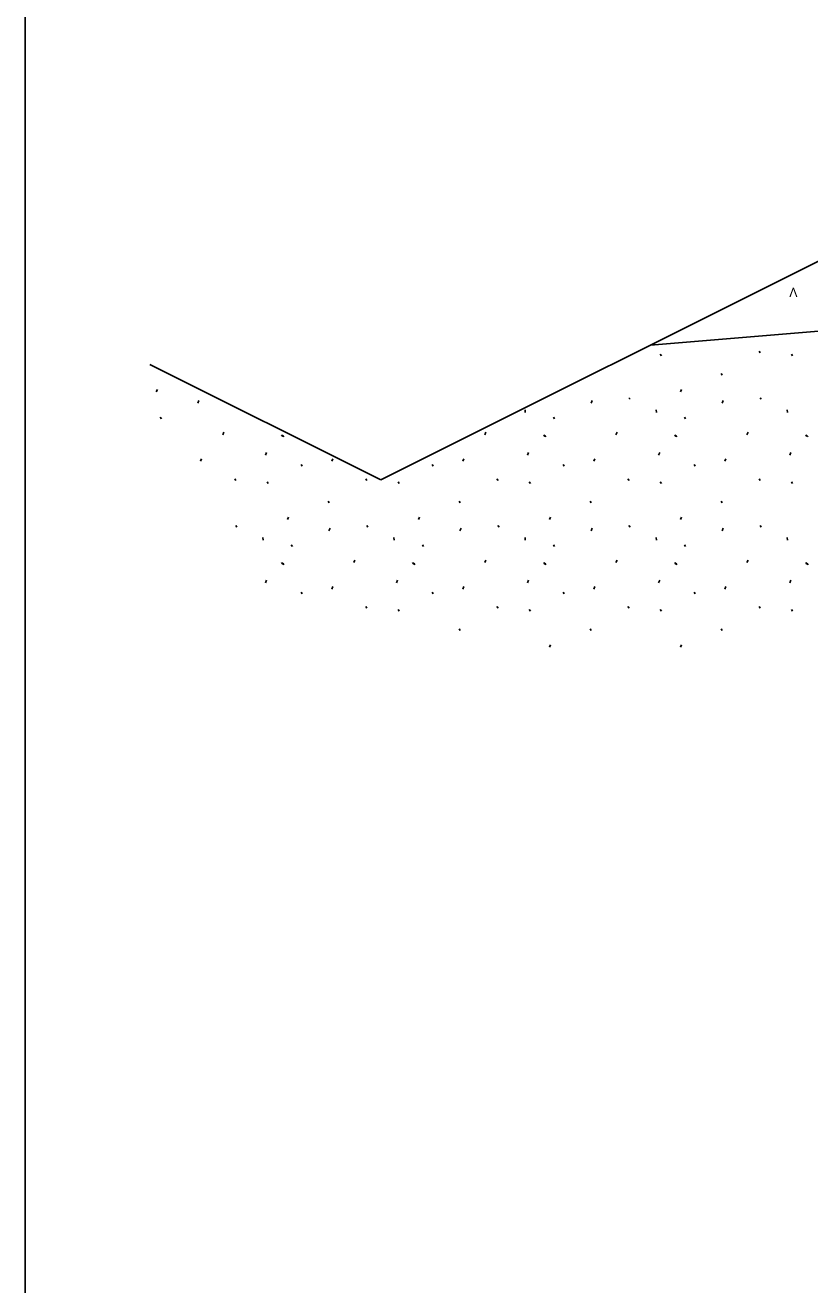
# Model space of a CAD drawing. Extents: x 997.6 to 1037, y 998.9 to 1022.7.
# Drawn here: x 1007 to 1008.698, y 1013.82 to 1016.547 of the extents above; entities that cross this region are included whole.
import ezdxf

# ---------------------------------------------------------------- set-up
doc = ezdxf.new("R2010")
doc.units = 0
for name, color, linetype in [('Level 1', 7, 'Continuous'), ('Level 10', 7, 'Continuous'), ('Level 11', 7, 'Continuous')]:
    doc.layers.add(name, color=color, linetype=linetype)

msp = doc.modelspace()

# ---------------------------------------------------------------- linework, layer by layer
at = {"layer": 'Level 1'}
for p, q in [((1007.7695, 1015.563), (1009.1033, 1016.2299)), ((1008.3531, 1015.8547), (1011.6033, 1016.1257)), ((1008.5878, 1015.8417), (1008.5902, 1015.8383)), ((1007.7695, 1015.563), (1007.2695, 1015.813)), ((1008.3742, 1015.8354), (1008.3766, 1015.8318)), ((1008.6577, 1015.8354), (1008.6602, 1015.8318)), ((1008.2243, 1015.7904), (1008.2247, 1015.7897)), ((1008.5059, 1015.7933), (1008.5083, 1015.7897)), ((1007.2836, 1015.7536), (1007.2859, 1015.7589)), ((1008.4179, 1015.7536), (1008.4203, 1015.7589)), ((1007.3736, 1015.7293), (1007.3759, 1015.7347)), ((1008.2243, 1015.7293), (1008.2267, 1015.7347)), ((1008.3064, 1015.7407), (1008.3088, 1015.7373)), ((1008.5079, 1015.7293), (1008.5102, 1015.7347)), ((1008.59, 1015.7407), (1008.5924, 1015.7373)), ((1008.0815, 1015.7144), (1008.0821, 1015.7091)), ((1008.3651, 1015.7144), (1008.3657, 1015.7091)), ((1008.6487, 1015.7144), (1008.6492, 1015.7091)), ((1007.2922, 1015.6988), (1007.2946, 1015.6952)), ((1008.1429, 1015.6988), (1008.1453, 1015.6952)), ((1008.4265, 1015.6988), (1008.4289, 1015.6952)), ((1007.4274, 1015.6607), (1007.4298, 1015.6659)), ((1007.5548, 1015.6607), (1007.5571, 1015.6571)), ((1007.5571, 1015.6592), (1007.5594, 1015.6558)), ((1007.9946, 1015.6607), (1007.997, 1015.6659)), ((1008.1219, 1015.6607), (1008.1242, 1015.6571)), ((1008.1242, 1015.6592), (1008.1266, 1015.6558)), ((1008.2782, 1015.6607), (1008.2806, 1015.6659)), ((1008.4055, 1015.6607), (1008.4078, 1015.6571)), ((1008.4078, 1015.6592), (1008.4102, 1015.6558)), ((1008.5617, 1015.6607), (1008.5642, 1015.6659)), ((1008.6891, 1015.6607), (1008.6914, 1015.6571)), ((1008.6914, 1015.6592), (1008.6938, 1015.6558)), ((1007.5197, 1015.6167), (1007.5222, 1015.6221)), ((1008.0869, 1015.6167), (1008.0893, 1015.6221)), ((1008.3705, 1015.6167), (1008.3729, 1015.6221)), ((1008.6541, 1015.6167), (1008.6565, 1015.6221)), ((1007.3795, 1015.6032), (1007.3818, 1015.6084)), ((1007.5968, 1015.5962), (1007.5992, 1015.5927)), ((1007.6631, 1015.6032), (1007.6654, 1015.6084)), ((1007.8804, 1015.5962), (1007.8827, 1015.5927)), ((1007.9467, 1015.6032), (1007.949, 1015.6084)), ((1008.164, 1015.5962), (1008.1663, 1015.5927)), ((1008.2302, 1015.6032), (1008.2326, 1015.6084)), ((1008.4476, 1015.5962), (1008.4499, 1015.5927)), ((1008.5138, 1015.6032), (1008.5162, 1015.6084)), ((1007.4535, 1015.5652), (1007.4558, 1015.5617)), ((1007.7371, 1015.5652), (1007.7394, 1015.5617)), ((1008.0207, 1015.5652), (1008.023, 1015.5617)), ((1008.3042, 1015.5652), (1008.3066, 1015.5617)), ((1008.5878, 1015.5652), (1008.5902, 1015.5617)), ((1007.5234, 1015.5588), (1007.5258, 1015.5553)), ((1007.807, 1015.5588), (1007.8094, 1015.5553)), ((1008.0906, 1015.5588), (1008.093, 1015.5553)), ((1008.3742, 1015.5588), (1008.3766, 1015.5553)), ((1008.6577, 1015.5588), (1008.6602, 1015.5553)), ((1007.6552, 1015.5168), (1007.6576, 1015.5132)), ((1007.9387, 1015.5168), (1007.9412, 1015.5132)), ((1008.2223, 1015.5168), (1008.2247, 1015.5132)), ((1008.5059, 1015.5168), (1008.5083, 1015.5132)), ((1007.4557, 1015.4642), (1007.4581, 1015.4607)), ((1007.5672, 1015.477), (1007.5695, 1015.4823)), ((1007.6572, 1015.4527), (1007.6595, 1015.4581)), ((1007.7392, 1015.4642), (1007.7417, 1015.4607)), ((1007.8507, 1015.477), (1007.8531, 1015.4823)), ((1007.9407, 1015.4527), (1007.9431, 1015.4581)), ((1008.0228, 1015.4642), (1008.0252, 1015.4607)), ((1008.1343, 1015.477), (1008.1367, 1015.4823)), ((1008.2243, 1015.4527), (1008.2267, 1015.4581)), ((1008.3064, 1015.4642), (1008.3088, 1015.4607)), ((1008.4179, 1015.477), (1008.4203, 1015.4823)), ((1008.5079, 1015.4527), (1008.5102, 1015.4581)), ((1008.59, 1015.4642), (1008.5924, 1015.4607)), ((1007.5143, 1015.4379), (1007.5149, 1015.4326)), ((1007.7979, 1015.4379), (1007.7985, 1015.4326)), ((1008.0815, 1015.4379), (1008.0821, 1015.4326)), ((1008.3651, 1015.4379), (1008.3657, 1015.4326)), ((1008.6487, 1015.4379), (1008.6492, 1015.4326)), ((1007.5757, 1015.4222), (1007.5782, 1015.4187)), ((1007.8593, 1015.4222), (1007.8617, 1015.4187)), ((1008.1429, 1015.4222), (1008.1453, 1015.4187)), ((1008.4265, 1015.4222), (1008.4289, 1015.4187)), ((1007.5548, 1015.3841), (1007.5571, 1015.3805)), ((1007.5571, 1015.3827), (1007.5594, 1015.3792)), ((1007.711, 1015.3841), (1007.7134, 1015.3894)), ((1007.8383, 1015.3841), (1007.8407, 1015.3805)), ((1007.8407, 1015.3827), (1007.843, 1015.3792)), ((1007.9946, 1015.3841), (1007.997, 1015.3894)), ((1008.1219, 1015.3841), (1008.1242, 1015.3805)), ((1008.1242, 1015.3827), (1008.1266, 1015.3792)), ((1008.2782, 1015.3841), (1008.2806, 1015.3894)), ((1008.4055, 1015.3841), (1008.4078, 1015.3805)), ((1008.4078, 1015.3827), (1008.4102, 1015.3792)), ((1008.5617, 1015.3841), (1008.5642, 1015.3894)), ((1008.6891, 1015.3841), (1008.6914, 1015.3805)), ((1008.6914, 1015.3827), (1008.6938, 1015.3792)), ((1007.5197, 1015.3402), (1007.5222, 1015.3455)), ((1007.5968, 1015.3197), (1007.5992, 1015.3161)), ((1007.6631, 1015.3266), (1007.6654, 1015.3319)), ((1007.8033, 1015.3402), (1007.8057, 1015.3455)), ((1007.8804, 1015.3197), (1007.8827, 1015.3161)), ((1007.9467, 1015.3266), (1007.949, 1015.3319)), ((1008.0869, 1015.3402), (1008.0893, 1015.3455)), ((1008.164, 1015.3197), (1008.1663, 1015.3161)), ((1008.2302, 1015.3266), (1008.2326, 1015.3319)), ((1008.3705, 1015.3402), (1008.3729, 1015.3455)), ((1008.4476, 1015.3197), (1008.4499, 1015.3161)), ((1008.5138, 1015.3266), (1008.5162, 1015.3319)), ((1008.6541, 1015.3402), (1008.6565, 1015.3455)), ((1007.7371, 1015.2887), (1007.7394, 1015.2852)), ((1007.807, 1015.2822), (1007.8094, 1015.2787)), ((1008.0207, 1015.2887), (1008.023, 1015.2852)), ((1008.0906, 1015.2822), (1008.093, 1015.2787)), ((1008.3042, 1015.2887), (1008.3066, 1015.2852)), ((1008.3742, 1015.2822), (1008.3766, 1015.2787)), ((1008.5878, 1015.2887), (1008.5902, 1015.2852)), ((1008.6577, 1015.2822), (1008.6602, 1015.2787)), ((1007.9387, 1015.2402), (1007.9412, 1015.2367)), ((1008.2223, 1015.2402), (1008.2247, 1015.2367)), ((1008.5059, 1015.2402), (1008.5083, 1015.2367)), ((1008.1343, 1015.2005), (1008.1367, 1015.2058)), ((1008.418, 1015.2007), (1008.4203, 1015.2058))]:
    msp.add_line(p, q, dxfattribs=at)
at = {"layer": 'Level 10'}
msp.add_line((1007, 1021.5), (1007, 1000.5), dxfattribs=at)
at = {"layer": 'Level 11'}
msp.add_lwpolyline([(1007, 1000.5), (1035.5, 1000.5), (1035.5, 1021.5), (1007, 1021.5)], close=True, dxfattribs=at)

# ---------------------------------------------------------------- texts
at = {"layer": 'Level 1'}
msp.add_text('V', height=0.02, rotation=180, dxfattribs=at).set_placement((1008.671, 1015.9787))

doc.saveas('drawing.dxf')
